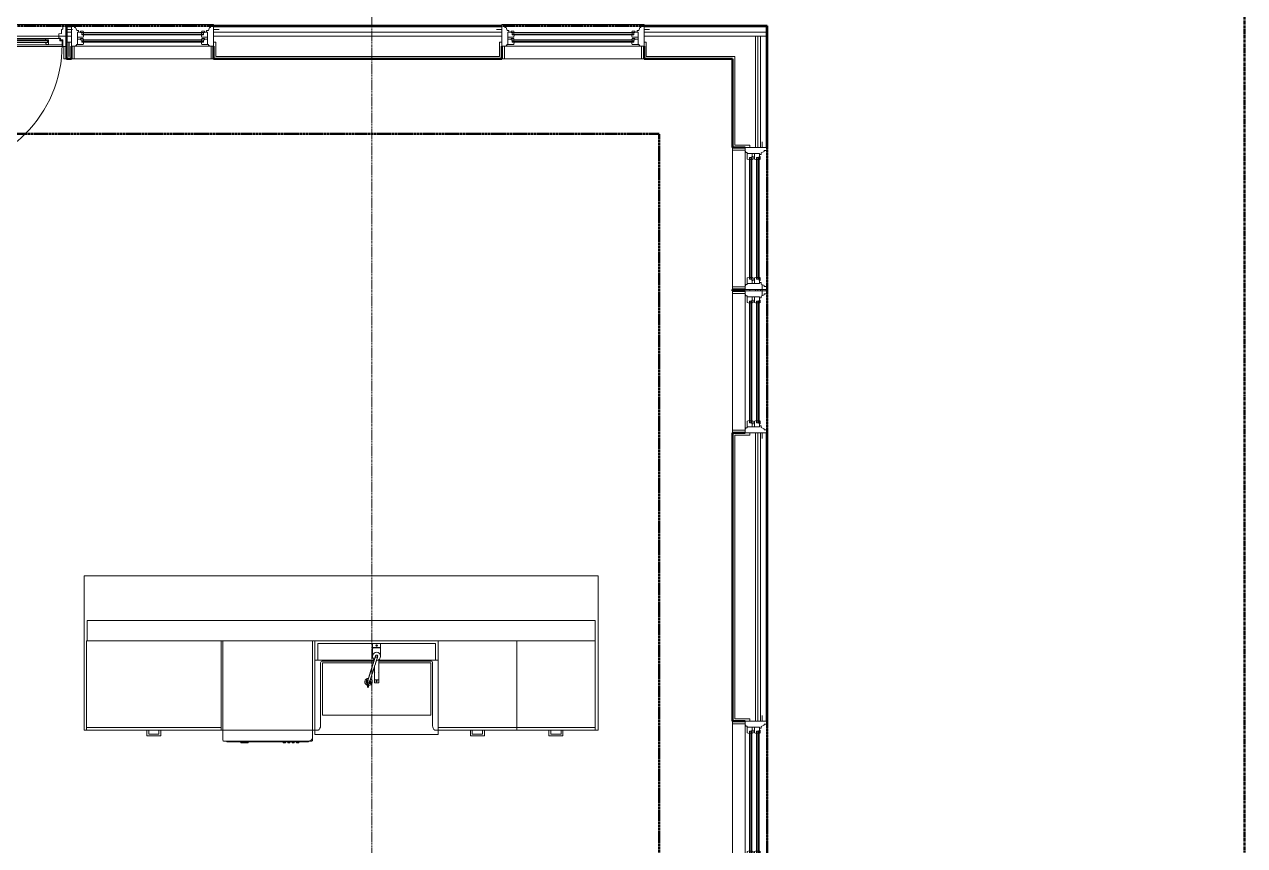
# Model space of a CAD drawing. Header units: inches. Extents: x -4218 to -1830, y 9767 to 12426.
# Drawn here: x -2266.3 to -1939.8, y 11899.1 to 12119 of the extents above; entities that cross this region are included whole.
import ezdxf

# ---------------------------------------------------------------- set-up
doc = ezdxf.new("R2010")
doc.units = ezdxf.units.IN
doc.header["$MEASUREMENT"] = 0
for name, pattern in [('Dash 1_16_', [0.125, 0.0625, -0.0625]), ('Double Dash 3_8_', [1, 0.375, -0.125, 0.125, -0.125, 0.125, -0.125]), ('Grid Line 1_2_', [0.875, 0.5, -0.125, 0.125, -0.125])]:
    doc.linetypes.add(name, pattern=pattern)
for name, color, linetype, lineweight in [('0-1', 7, 'Continuous', 5), ('0-2', 252, 'Continuous', 9), ('A-DOOR-4', 31, 'Continuous', 9), ('A-DOOR-5', 31, 'Continuous', 20), ('A-DOOR-FRAM', 31, 'Continuous', 20), ('A-DOOR-FRAM-2', 31, 'Continuous', 9), ('A-DOOR-GLAZ', 31, 'Continuous', 9), ('A-FLOR-4', 192, 'Continuous', 9), ('A-GLAZ-1', 151, 'Continuous', 9), ('A-GLAZ-2', 151, 'Continuous', 20), ('A-WALL', 113, 'Continuous', 13), ('A-WALL-3', 253, 'Continuous', 9), ('A-WALL-4', 252, 'Continuous', 9), ('A-WALL-5', 254, 'Continuous', 9), ('A-WALL-6', 10, 'Continuous', 9), ('A-WALL-7', 113, 'Continuous', 9), ('A-WALL-8', 113, 'Continuous', 50), ('C-PROP-LINE', 91, 'Double Dash 3_8_', 50), ('C-PROP-LINE-1', 91, 'Dash 1_16_', 50), ('P-SANR-FIXT-1', 10, 'Continuous', 9), ('P-SANR-FIXT-3', 252, 'Continuous', 9), ('Q-CASE-1', 253, 'Continuous', 9), ('Q-CASE-2', 252, 'Continuous', 9), ('Q-CASE-3', 10, 'Continuous', 9), ('Q-CASE-5', 254, 'Continuous', 9), ('Q-SPCQ-1', 10, 'Continuous', 9), ('Q-SPCQ-2', 253, 'Continuous', 9), ('Q-SPCQ-3', 252, 'Continuous', 9), ('Q-SPCQ-4', 254, 'Continuous', 9), ('S-GRID-1', 1, 'Grid Line 1_2_', 9)]:
    doc.layers.add(name, color=color, linetype=linetype, lineweight=lineweight)

# ---------------------------------------------------------------- blocks, each defined once
blk = doc.blocks.new('Dishwasher_15404 - 34_ counter-V52-BACKGROUND - 2ND FLOOR')
at = {"layer": 'Q-SPCQ-1'}
for p, q in [((0, 24), (0, 0)), ((25.8, 24), (24, 24)), ((26.68, 24), (25.8, 24)), ((26.87, 22.93), (26.87, 23.8)), ((26.87, 0.2), (26.87, 22.93)), ((26.87, 22.91), (27.12, 22.91)), ((27.12, 22.91), (27.12, 1.09)), ((27.37, 20.28), (27.12, 20.28)), ((27.12, 19.69), (27.37, 19.69)), ((27.37, 20.28), (27.37, 19.69)), ((27.37, 19.1), (27.12, 19.1)), ((27.12, 18.51), (27.37, 18.51)), ((27.37, 17.92), (27.12, 17.92)), ((27.12, 17.33), (27.37, 17.33)), ((27.37, 16.74), (27.12, 16.74)), ((27.37, 19.1), (27.37, 18.51)), ((27.37, 17.92), (27.37, 17.33)), ((27.37, 16.74), (27.37, 16.15)), ((27.12, 16.15), (27.37, 16.15)), ((27.37, 6.79), (27.12, 6.79)), ((27.37, 6.79), (27.37, 5.81)), ((27.12, 4.82), (27.37, 4.82)), ((27.37, 5.81), (27.37, 4.82)), ((26.87, 1.09), (27.12, 1.09)), ((24, 0), (26.68, 0))]:
    blk.add_line(p, q, dxfattribs=at)
for centre, radius, start, end in [((25.8, 22.93), 1.07, 360, 90), ((26.68, 23.8), 0.197, 0, 90), ((26.68, 0.2), 0.197, 270, 360), ((26.68, 0.2), 0.197, 270, 345)]:
    blk.add_arc(centre, radius, start, end, dxfattribs=at)
at = {"layer": 'Q-SPCQ-2'}
blk.add_line((0, 24), (0, 0), dxfattribs=at)
at = {"layer": 'Q-SPCQ-3'}
for p, q in [((24, 24), (0, 24)), ((0, 0), (24, 0))]:
    blk.add_line(p, q, dxfattribs=at)
at = {"layer": 'Q-SPCQ-4'}
blk.add_line((0, 24), (0, 0), dxfattribs=at)
blk.add_line((0, 24), (0, 0), dxfattribs=at)
blk = doc.blocks.new('Vanity Cabinet-Double Door - 33_-V69-BACKGROUND - 2ND FLOOR')
at = {"layer": 'Q-CASE-1'}
blk.add_line((-15.76, 0), (17.24, 0), dxfattribs=at)
blk.add_line((-15.76, 0), (17.24, 0), dxfattribs=at)
at = {"layer": 'Q-CASE-2'}
for p, q in [((-15.76, 5.17), (-15.76, 0)), ((-15.76, 5.17), (-15.76, 0)), ((-15.01, 5.2), (-15.01, 0.75)), ((16.49, 0.75), (16.49, 5.16)), ((17.24, 0), (17.24, 5.2)), ((17.24, 0), (17.24, 5.2)), ((-15.01, 0.75), (-0.34, 0.75)), ((1.82, 0.75), (16.49, 0.75))]:
    blk.add_line(p, q, dxfattribs=at)
at = {"layer": 'Q-CASE-5'}
blk.add_line((-15.76, 0), (17.24, 0), dxfattribs=at)
blk = doc.blocks.new('Base Cabinet 3 Drawer 230 - Base Cabinet 3 Drawer 230 21_-V54-BACKGROUND - 2ND FLOOR')
at = {"layer": 'Q-CASE-1'}
for p, q in [((-0.64, 24), (-1.14, 24)), ((2.11, 24), (2.61, 24))]:
    blk.add_line(p, q, dxfattribs=at)
at = {"layer": 'Q-CASE-2'}
for p, q in [((-9.76, 24), (11.24, 24)), ((-9.76, 23.25), (-9.76, 24)), ((11.24, 23.25), (-9.76, 23.25)), ((-9.76, 23.25), (-9.76, 0)), ((-0.64, 24), (-1.14, 24)), ((2.11, 24), (2.61, 24)), ((11.24, 24), (11.24, 23.25)), ((11.24, 0), (11.24, 23.25)), ((-9.76, 0), (11.24, 0))]:
    blk.add_line(p, q, dxfattribs=at)
at = {"layer": 'Q-CASE-3'}
for p, q in [((2.61, 25.5), (-1.14, 25.5)), ((-1.14, 25.5), (-1.14, 24)), ((-0.64, 24), (-0.64, 25)), ((-0.64, 25), (2.11, 25)), ((2.11, 25), (2.11, 24)), ((2.61, 24), (2.61, 25.5))]:
    blk.add_line(p, q, dxfattribs=at)
at = {"layer": 'Q-CASE-5'}
for p, q in [((-0.64, 24), (-1.14, 24)), ((2.11, 24), (2.61, 24))]:
    blk.add_line(p, q, dxfattribs=at)
blk = doc.blocks.new('Base Cabinet 3 Drawer 230 - Base Cabinet 3 Drawer 230 36_-2567960-BACKGROUND - 2ND FLOOR')
at = {"layer": 'Q-CASE-1'}
for p, q in [((-0.64, 24), (-1.14, 24)), ((2.11, 24), (2.61, 24))]:
    blk.add_line(p, q, dxfattribs=at)
at = {"layer": 'Q-CASE-2'}
for p, q in [((-17.26, 24), (18.74, 24)), ((-17.26, 23.25), (-17.26, 24)), ((18.74, 23.25), (-17.26, 23.25)), ((-17.26, 23.25), (-17.26, 0)), ((-0.64, 24), (-1.14, 24)), ((2.11, 24), (2.61, 24)), ((18.74, 24), (18.74, 23.25)), ((18.74, 0), (18.74, 23.25)), ((-17.26, 0), (18.74, 0))]:
    blk.add_line(p, q, dxfattribs=at)
at = {"layer": 'Q-CASE-3'}
for p, q in [((2.61, 25.5), (-1.14, 25.5)), ((-1.14, 25.5), (-1.14, 24)), ((-0.64, 24), (-0.64, 25)), ((-0.64, 25), (2.11, 25)), ((2.11, 25), (2.11, 24)), ((2.61, 24), (2.61, 25.5))]:
    blk.add_line(p, q, dxfattribs=at)
at = {"layer": 'Q-CASE-5'}
for p, q in [((-0.64, 24), (-1.14, 24)), ((2.11, 24), (2.61, 24))]:
    blk.add_line(p, q, dxfattribs=at)
blk = doc.blocks.new('kitchen_faucet_14143 - kitchen_faucet_14143-V83-BACKGROUND - 2ND FLOOR')
at = {"layer": 'P-SANR-FIXT-1'}
for p, q in [((-7.58, 2.4), (-8.24, 2.4)), ((-8.24, 2.2), (-7.58, 2.2)), ((-6.99, 1.91), (-7.41, 2.04)), ((-7.23, 2.59), (-6.81, 2.46)), ((-6.3, 0.57), (-7.09, 0.57)), ((-7.09, -0.57), (-7.09, 0.57)), ((-2.83, 0.59), (-6.3, 0.59)), ((-6.3, 0.57), (-6.3, 0.59)), ((-6.3, 0.42), (-6.3, 0.5)), ((-6.3, 0.3), (-6.3, 0.4)), ((-6.3, 0.29), (-6.3, 0.15)), ((-6.3, 0.15), (-6.3, 0.29)), ((-6.3, 0.15), (-6.3, -0.15)), ((-6.3, -0.29), (-6.3, 0.15)), ((-3.97, 0.59), (-4.89, 0.59)), ((-0.9, 0.59), (-0.94, 0.59)), ((2.26, 1.08), (0, 1.08)), ((2.34, 1.02), (2.1, 1.02)), ((2.26, 1.08), (2.26, -1.08)), ((3.44, 1.08), (2.34, 1.08)), ((2.34, -1.08), (2.34, 1.08)), ((3.44, 1.08), (3.44, -1.08)), ((-7.09, -0.57), (-6.3, -0.57)), ((-6.3, -0.15), (-6.3, -0.29)), ((-6.3, -0.4), (-6.3, -0.3)), ((-6.3, -0.5), (-6.3, -0.42)), ((-6.3, -0.59), (-6.3, -0.51)), ((-6.3, -0.59), (-0.9, -0.59)), ((-4.89, -0.59), (-3.97, -0.59)), ((0, -1.08), (2.26, -1.08)), ((2.1, -1.02), (2.34, -1.02)), ((2.34, -1.08), (3.44, -1.08))]:
    blk.add_line(p, q, dxfattribs=at)
at = {"layer": 'P-SANR-FIXT-1', "flags": 128}
for points in [[(-6.52, 2.15), (-6.53, 2.23), (-6.56, 2.3), (-6.61, 2.36), (-6.67, 2.41), (-6.74, 2.44), (-6.82, 2.45), (-6.9, 2.44), (-6.97, 2.41), (-7.03, 2.36), (-7.08, 2.3), (-7.1, 2.23), (-7.11, 2.15)], [(-7.11, 2.15), (-7.1, 2.08), (-7.08, 2), (-7.03, 1.94), (-6.97, 1.9), (-6.9, 1.87), (-6.82, 1.86), (-6.74, 1.87), (-6.67, 1.9), (-6.61, 1.94), (-6.58, 1.98)], [(-6.91, 1.87), (-6.91, 1.87), (-6.91, 1.87), (-6.9, 1.87), (-6.9, 1.87), (-6.9, 1.87), (-6.89, 1.87), (-6.89, 1.86), (-6.88, 1.86), (-6.88, 1.86), (-6.87, 1.86), (-6.86, 1.86), (-6.71, 1.81), (-6.69, 1.8), (-6.68, 1.8), (-6.51, 1.75), (-6.49, 1.74), (-6.46, 1.73), (-6.43, 1.72), (-6.41, 1.71), (-6.38, 1.7), (-6.35, 1.69), (-6.32, 1.68), (-6.29, 1.67), (-6.26, 1.66), (-6.22, 1.65), (-6.19, 1.64), (-6.16, 1.63), (-6.12, 1.62), (-6.09, 1.61), (-6.05, 1.6), (-6.01, 1.59), (-5.98, 1.58), (-5.94, 1.56), (-5.9, 1.55), (-5.86, 1.54), (-5.82, 1.53), (-5.78, 1.51), (-5.74, 1.5), (-5.69, 1.49), (-5.65, 1.47), (-5.61, 1.46), (-5.56, 1.45), (-5.52, 1.43), (-5.47, 1.42), (-5.42, 1.4), (-5.38, 1.39), (-5.33, 1.37), (-5.28, 1.36), (-5.23, 1.34), (-5.18, 1.33), (-4.48, 1.1), (-4.42, 1.09), (-4.36, 1.07), (-4.31, 1.05), (-4.25, 1.03), (-4.19, 1.01), (-4.13, 0.99), (-4.07, 0.98), (-4.02, 0.96), (-3.96, 0.94), (-3.9, 0.92), (-3.84, 0.9), (-3.78, 0.88), (-3.72, 0.86), (-3.66, 0.85), (-3.6, 0.83), (-3.54, 0.81), (-3.48, 0.79), (-3.42, 0.77), (-3.36, 0.75), (-3.3, 0.73), (-3.24, 0.71), (-3.18, 0.69), (-3.12, 0.68), (-3.06, 0.66), (-3, 0.64), (-2.94, 0.62), (-2.88, 0.6), (-2.83, 0.58), (-2.77, 0.56), (-2.71, 0.55), (-2.65, 0.53), (-2.03, 0.33), (-1.98, 0.32), (-1.93, 0.3), (-1.88, 0.28), (-1.83, 0.27), (-1.78, 0.25), (-1.54, 0.18), (-1.49, 0.16), (-1.45, 0.15), (-1.4, 0.13), (-1.36, 0.12), (-1.31, 0.1), (-1.27, 0.09), (-1.23, 0.08), (-1.18, 0.06), (-1.14, 0.05), (-1.1, 0.04), (-1.06, 0.03), (-1.03, 0.01), (-0.99, 0), (-0.95, -0.01), (-0.91, -0.02), (-0.88, -0.03), (-0.84, -0.04), (-0.81, -0.05), (-0.77, -0.07), (-0.74, -0.08), (-0.71, -0.09), (-0.68, -0.1), (-0.65, -0.11), (-0.62, -0.11), (-0.59, -0.12), (-0.56, -0.13), (-0.53, -0.14), (-0.51, -0.15), (-0.48, -0.16), (-0.45, -0.17), (-0.43, -0.17), (-0.41, -0.18), (-0.38, -0.19), (-0.36, -0.2), (-0.34, -0.2), (-0.32, -0.21), (-0.3, -0.21), (-0.28, -0.22), (-0.26, -0.23), (-0.25, -0.23), (-0.23, -0.24), (-0.21, -0.24), (-0.2, -0.25), (-0.18, -0.25), (-0.17, -0.26), (-0.16, -0.26), (-0.15, -0.26), (-0.14, -0.27), (-0.13, -0.27), (-0.12, -0.27), (-0.11, -0.28), (-0.1, -0.28), (-0.09, -0.28), (-0.09, -0.28), (-0.08, -0.28), (-0.08, -0.29), (-0.07, -0.29), (-0.07, -0.29), (-0.07, -0.29), (-0.07, -0.29), (-0.06, -0.29)], [(-6.73, 2.43), (-6.73, 2.43), (-6.73, 2.43), (-6.73, 2.43), (-6.72, 2.43), (-6.72, 2.43), (-6.72, 2.43), (-6.71, 2.43), (-6.71, 2.43), (-6.7, 2.42), (-6.69, 2.42), (-6.68, 2.42), (-6.53, 2.37), (-6.52, 2.37), (-6.5, 2.36), (-6.48, 2.35), (-6.46, 2.35), (-6.44, 2.34), (-6.42, 2.33), (-6.39, 2.33), (-6.37, 2.32), (-6.34, 2.31), (-6.32, 2.3), (-6.29, 2.3), (-6.27, 2.29), (-6.24, 2.28), (-6.21, 2.27), (-6.18, 2.26), (-6.15, 2.25), (-6.12, 2.24), (-6.09, 2.23), (-6.06, 2.22), (-6.03, 2.21), (-5.99, 2.2), (-5.96, 2.19), (-5.92, 2.18), (-5.89, 2.17), (-5.85, 2.16), (-5.81, 2.14), (-5.78, 2.13), (-5.74, 2.12), (-5.7, 2.11), (-5.66, 2.1), (-5.62, 2.08), (-5.58, 2.07), (-5.53, 2.06), (-5.49, 2.04), (-5.45, 2.03), (-5.4, 2.01), (-5.36, 2), (-5.31, 1.99), (-5.27, 1.97), (-5.22, 1.96), (-5.17, 1.94), (-5.12, 1.93), (-5.07, 1.91), (-5.02, 1.9), (-4.97, 1.88), (-4.92, 1.86), (-4.87, 1.85), (-4.82, 1.83), (-4.77, 1.81), (-4.71, 1.8), (-4.66, 1.78), (-4.61, 1.76), (-4.55, 1.75), (-4.5, 1.73), (-4.44, 1.71), (-4.39, 1.69), (-4.33, 1.68), (-4.27, 1.66), (-4.22, 1.64), (-4.16, 1.62), (-4.1, 1.6), (-4.04, 1.59), (-3.99, 1.57), (-3.93, 1.55), (-3.87, 1.53), (-3.81, 1.51), (-3.75, 1.49), (-3.69, 1.47), (-3.63, 1.46), (-3.57, 1.44), (-3.51, 1.42), (-3.45, 1.4), (-3.39, 1.38), (-3.33, 1.36), (-3.27, 1.34), (-3.21, 1.32), (-3.15, 1.31), (-3.09, 1.29), (-3.03, 1.27), (-2.97, 1.25), (-2.92, 1.23), (-2.86, 1.21), (-2.8, 1.19), (-2.74, 1.17), (-2.68, 1.16), (-2.62, 1.14), (-2.56, 1.12), (-2.51, 1.1), (-1.88, 0.9), (-1.83, 0.89), (-1.78, 0.87), (-1.73, 0.85), (-1.67, 0.84), (-1.62, 0.82), (-1.4, 0.75), (-1.35, 0.74), (-1.3, 0.72), (-1.26, 0.71), (-1.21, 0.69), (-1.17, 0.68), (-1.12, 0.66), (-1.08, 0.65), (-1.04, 0.64), (-1, 0.62), (-0.96, 0.61), (-0.92, 0.6), (-0.88, 0.59), (-0.84, 0.57), (-0.8, 0.56), (-0.76, 0.55), (-0.73, 0.54), (-0.69, 0.53), (-0.66, 0.52), (-0.62, 0.51), (-0.59, 0.5), (-0.56, 0.49), (-0.52, 0.47), (-0.49, 0.47), (-0.46, 0.46), (-0.43, 0.45), (-0.4, 0.44), (-0.38, 0.43), (-0.35, 0.42), (-0.32, 0.41), (-0.3, 0.4), (-0.27, 0.4), (-0.25, 0.39), (-0.22, 0.38), (-0.2, 0.37), (-0.18, 0.37), (-0.16, 0.36), (-0.14, 0.35), (-0.12, 0.35), (-0.1, 0.34), (-0.08, 0.34), (-0.06, 0.33), (-0.05, 0.32), (-0.03, 0.32), (-0.02, 0.32), (0, 0.31), (0.01, 0.31), (0.02, 0.3), (0.03, 0.3), (0.04, 0.3), (0.05, 0.29), (0.06, 0.29), (0.07, 0.29), (0.08, 0.28), (0.09, 0.28), (0.09, 0.28), (0.1, 0.28), (0.1, 0.28)], [(-0.27, 0.02), (-0.27, -0.06), (-0.24, -0.13), (-0.2, -0.2), (-0.15, -0.25), (-0.08, -0.28), (0, -0.3), (0.08, -0.3), (0.15, -0.28), (0.21, -0.23), (0.27, -0.18)], [(0.27, -0.18), (0.3, -0.11), (0.32, -0.03), (0.31, 0.04), (0.29, 0.12), (0.25, 0.18), (0.19, 0.23), (0.13, 0.27), (0.05, 0.29), (-0.03, 0.28), (-0.1, 0.26), (-0.17, 0.22), (-0.22, 0.16)], [(0.1, 0.28), (0.11, 0.28), (0.11, 0.28), (0.11, 0.27), (0.11, 0.27), (0.11, 0.27)]]:
    blk.add_lwpolyline(points, dxfattribs=at)
at = {"layer": 'P-SANR-FIXT-1'}
for centre, radius, start, end in [((-6.83, 2.16), 0.984, 176.3754, 180), ((-6.83, 2.16), 0.984, 180, 325.3711), ((-6.83, 2.16), 0.984, 0, 165), ((-6.83, 2.16), 0.63, 10.3084, 180), ((-6.83, 2.16), 0.63, 180, 315), ((-6.83, 2.16), 0.591, 132.8835, 180), ((-6.83, 2.16), 0.591, 180, 191.3603), ((-6.83, 2.16), 0.591, 191.3603, 312.7731), ((-6.83, 2.16), 0.591, 14.7648, 132.8835), ((-6.69, 0), 0.118, 0, 180), ((0, 0), 1.08, 177.6189, 180), ((0, 0), 1.08, 0, 147.4712), ((2.88, 0), 0.197, 360, 180), ((-6.69, 0), 0.118, 180, 360), ((0, 0), 1.08, 180, 360), ((2.88, 0), 0.197, 180, 360)]:
    blk.add_arc(centre, radius, start, end, dxfattribs=at)
for centre, major_axis, ratio, start_param, end_param in [((-8.24, 2.3), (0, 0.0984), 0.984808, 4.712389, 7.853982), ((-8.24, 2.3), (0, 0.0984), 0.984808, 1.570796, 4.712389), ((-3.97, 0), (0, 0.591), 0.906308, 6.021386, 6.806784), ((-3.97, 0), (0, 0.591), 0.906308, 2.617994, 3.403392)]:
    blk.add_ellipse(centre, major_axis=major_axis, ratio=ratio, start_param=start_param, end_param=end_param, dxfattribs=at)
blk = doc.blocks.new('Stainless Steel Farmhous Kitchen Sink - Stainless Steel Farmhous Kitchen Sink-V84-BACKGROUND - 2ND FLOOR')
at = {"layer": 'P-SANR-FIXT-1'}
for p, q in [((-33, 22.2), (-33, 21.04)), ((0, 22.2), (-33, 22.2)), ((0, 21.04), (0, 22.2)), ((-31, 3), (-31, 16.96)), ((-31, 16.96), (-2, 16.96)), ((-2, 16.96), (-2, 3)), ((-17.08, 3), (-31, 3)), ((-2, 3), (-15.65, 3))]:
    blk.add_line(p, q, dxfattribs=at)
at = {"layer": 'P-SANR-FIXT-3'}
for p, q in [((-33, 21.04), (-33, 2.25)), ((0, 2.25), (0, 21.04)), ((-33, 2.25), (-17.09, 2.25)), ((-15.89, 2.25), (0, 2.25))]:
    blk.add_line(p, q, dxfattribs=at)
blk = doc.blocks.new('CTR - 1st Phase - Unit Layouts_rvt-1-BACKGROUND - 2ND FLOOR')
at = {"layer": 'A-WALL-3'}
for p, q in [((-2113.58, 11959.33), (-2249.58, 11959.33)), ((-2249.58, 11953.95), (-2249.58, 11959.33)), ((-2113.58, 11959.33), (-2113.58, 11953.95)), ((-2249.58, 11953.95), (-2213.21, 11953.95)), ((-2189.21, 11953.95), (-2188.58, 11953.95)), ((-2155.58, 11953.95), (-2113.58, 11953.95))]:
    blk.add_line(p, q, dxfattribs=at)
at = {"layer": 'A-WALL-4'}
for p, q in [((-2249.58, 11959.33), (-2113.58, 11959.33)), ((-2249.58, 11959.33), (-2249.58, 11953.95)), ((-2113.58, 11959.33), (-2113.58, 11953.95)), ((-2113.58, 11953.95), (-2249.58, 11953.95))]:
    blk.add_line(p, q, dxfattribs=at)
at = {"layer": 'A-WALL-5'}
blk.add_line((-2188.58, 11953.95), (-2155.58, 11953.95), dxfattribs=at)
at = {"layer": 'A-WALL-6'}
blk.add_line((-2213.21, 11953.95), (-2189.21, 11953.95), dxfattribs=at)
at = {"layer": 'A-WALL-7'}
for p, q in [((-2112.8, 11971.33), (-2250.33, 11971.33)), ((-2250.33, 11971.33), (-2250.33, 11929.95)), ((-2250.33, 11929.95), (-2250.33, 11971.33)), ((-2250.33, 11971.33), (-2112.8, 11971.33)), ((-2112.8, 11929.95), (-2112.8, 11971.33)), ((-2112.8, 11971.33), (-2112.8, 11929.95)), ((-2187.08, 11931.15), (-2187.08, 11948)), ((-2187.08, 11948), (-2187.08, 11931.15)), ((-2186.58, 11948.5), (-2172.78, 11948.5)), ((-2172.78, 11948.5), (-2186.58, 11948.5)), ((-2171.5, 11948.5), (-2157.58, 11948.5)), ((-2157.58, 11948.5), (-2171.5, 11948.5)), ((-2157.08, 11948), (-2157.08, 11931.15)), ((-2157.08, 11931.15), (-2157.08, 11948)), ((-2250.33, 11929.95), (-2187.68, 11929.95)), ((-2187.68, 11929.95), (-2250.33, 11929.95)), ((-2156.49, 11929.95), (-2112.8, 11929.95)), ((-2112.8, 11929.95), (-2156.49, 11929.95))]:
    blk.add_line(p, q, dxfattribs=at)
for centre, radius, start, end in [((-2186.58, 11948), 0.5, 90, 180), ((-2186.58, 11948), 0.5, 90, 180), ((-2157.58, 11948), 0.5, 360, 90), ((-2157.58, 11948), 0.5, 0, 90), ((-2188.58, 11931.15), 1.5, 307.2198, 0), ((-2188.58, 11931.15), 1.5, 307.2198, 360), ((-2155.58, 11931.15), 1.5, 180, 232.7802), ((-2155.58, 11931.15), 1.5, 180, 232.7802)]:
    blk.add_arc(centre, radius, start, end, dxfattribs=at)
at = {"layer": '0-2'}
for name, p, rotation in [('Base Cabinet 3 Drawer 230 - Base Cabinet 3 Drawer 230 36_-2567960-BACKGROUND - 2ND FLOOR', (-2230.97, 11953.95), 180), ('Dishwasher_15404 - 34_ counter-V52-BACKGROUND - 2ND FLOOR', (-2213.21, 11953.95), 269.9999999998328), ('Vanity Cabinet-Double Door - 33_-V69-BACKGROUND - 2ND FLOOR', (-2171.35, 11953.95), 180), ('kitchen_faucet_14143 - kitchen_faucet_14143-V83-BACKGROUND - 2ND FLOOR', (-2172.08, 11949.76), 89.99999999997046), ('Base Cabinet 3 Drawer 230 - Base Cabinet 3 Drawer 230 21_-V54-BACKGROUND - 2ND FLOOR', (-2144.35, 11953.95), 180), ('Base Cabinet 3 Drawer 230 - Base Cabinet 3 Drawer 230 21_-V54-BACKGROUND - 2ND FLOOR', (-2123.35, 11953.95), 180), ('Stainless Steel Farmhous Kitchen Sink - Stainless Steel Farmhous Kitchen Sink-V84-BACKGROUND - 2ND FLOOR', (-2188.58, 11951), 180)]:
    blk.add_blockref(name, p, dxfattribs=dict(at, rotation=rotation))
blk = doc.blocks.new('Door-Inswing-Andersen-400_Series-Single - 3_ 0-1_8_ x custom height - 2ND FLOOR-2895725-BACKGROUND - 2ND FLOOR')
at = {"layer": 'A-DOOR-4'}
blk.add_line((16.87, 0.66), (16.87, 34.41), dxfattribs=at)
blk.add_arc((16.87, 0.66), 33.75, 90, 180, dxfattribs=at)
at = {"layer": 'A-DOOR-5'}
for p, q in [((-16.87, -0.41), (-16.87, 0.66)), ((-16.87, 0.66), (-12.44, 0.66)), ((-13.19, 0.66), (-13.19, -0.66)), ((-13.19, 0.66), (-13.19, 0.59)), ((-13.19, 0.59), (-12.67, 0.59)), ((-12.44, 0.09), (-13.19, 0.09)), ((-12.67, 0.59), (-12.47, 0.34)), ((-12.47, 0.34), (-12.44, 0.16)), ((12.44, 0.66), (-12.44, 0.66)), ((-12.44, 0.16), (-12.44, 0.09)), ((16.87, 0.66), (12.44, 0.66)), ((12.47, 0.34), (12.44, 0.16)), ((12.44, 0.16), (12.44, 0.09)), ((12.44, 0.09), (13.19, 0.09)), ((12.67, 0.59), (12.47, 0.34)), ((13.19, 0.59), (12.67, 0.59)), ((13.19, 0.66), (13.19, -0.66)), ((13.19, 0.66), (13.19, 0.59)), ((16.87, -0.41), (16.87, 0.66)), ((-16.26, -0.42), (-16.87, -0.41)), ((-16.26, -1.06), (-16.26, -0.42)), ((-16.26, -1.06), (-12.44, -1.06)), ((-13.19, -0.66), (-12.44, -0.66)), ((-12.44, -0.75), (-12.47, -1.06)), ((-12.44, -0.66), (-12.44, -0.75)), ((12.44, -1.06), (-12.44, -1.06)), ((12.44, -0.66), (12.44, -0.75)), ((13.19, -0.66), (12.44, -0.66)), ((12.44, -0.75), (12.47, -1.06)), ((16.26, -1.06), (12.44, -1.06)), ((16.26, -0.42), (16.87, -0.41)), ((16.26, -1.06), (16.26, -0.42))]:
    blk.add_line(p, q, dxfattribs=at)
at = {"layer": 'A-DOOR-FRAM'}
for p, q in [((-18.06, -4.75), (-18.06, 1.12)), ((-18.06, 1.12), (-17.03, 1.12)), ((-17.69, 1.12), (-18.06, 1.12)), ((-18.06, 1.12), (-17.94, 1.12)), ((-18.06, -4.44), (-18.06, 1.12)), ((-17.31, 1.12), (17.31, 1.12)), ((-17.03, 1.12), (-17.03, -0.66)), ((17.03, 1.12), (17.03, -0.66)), ((18.06, 1.12), (17.03, 1.12)), ((17.94, 1.12), (18.06, 1.12)), ((18.06, -4.75), (18.06, 1.12)), ((18.06, 1.12), (18.06, -4.44)), ((-17.03, -0.66), (-16.45, -0.66)), ((-16, -2.23), (-16.69, -2.39)), ((-16.69, -2.39), (-16.69, -3.39)), ((-16.45, -0.66), (-16.45, -1.09)), ((-16.45, -1.09), (-16, -1.09)), ((-16, -1.09), (-16, -2.23)), ((16.45, -1.09), (16, -1.09)), ((16, -1.09), (16, -2.23)), ((16, -2.23), (16.69, -2.39)), ((16.45, -0.66), (16.45, -1.09)), ((17.03, -0.66), (16.45, -0.66)), ((16.69, -2.39), (16.69, -3.39)), ((-19.69, -3.44), (-18.06, -3.44)), ((-18.06, -4.8), (-18.06, -4.44)), ((-18.06, -4.75), (-17.03, -4.75)), ((-16.69, -3.39), (-17.03, -3.63)), ((-17.03, -3.63), (-17.03, -4.75)), ((16.69, -3.39), (17.03, -3.63)), ((17.03, -3.63), (17.03, -4.75)), ((18.06, -4.75), (17.03, -4.75)), ((19.69, -3.44), (18.06, -3.44)), ((18.06, -4.44), (18.06, -4.8))]:
    blk.add_line(p, q, dxfattribs=at)
at = {"layer": 'A-DOOR-FRAM-2'}
for p, q in [((-17.94, 4.44), (-17.31, 4.44)), ((-17.94, 1.12), (-17.94, 4.44)), ((-17.31, 4.44), (-17.31, 1.12)), ((17.31, 4.44), (17.94, 4.44)), ((17.31, 1.12), (17.31, 4.44)), ((17.94, 4.44), (17.94, 1.12)), ((-17.31, 1.12), (-17.94, 1.12)), ((17.94, 1.12), (17.31, 1.12))]:
    blk.add_line(p, q, dxfattribs=at)
at = {"layer": 'A-DOOR-GLAZ'}
for p, q in [((12.44, 0.09), (-12.44, 0.09)), ((-13.19, -0.06), (-12.44, -0.06)), ((-12.44, -0.5), (-13.19, -0.5)), ((-12.98, -0.5), (-12.98, -0.06)), ((12.44, -0.06), (-12.44, -0.06)), ((12.44, -0.5), (-12.44, -0.5)), ((12.44, -0.66), (-12.44, -0.66)), ((13.19, -0.06), (12.44, -0.06)), ((12.44, -0.5), (13.19, -0.5)), ((12.98, -0.5), (12.98, -0.06))]:
    blk.add_line(p, q, dxfattribs=at)
blk = doc.blocks.new('Window-Double_Hung-Andersen-400_Series-Tilt_Wash - DOUBLE HUNG - REVERSE COTTAGE - 2ND FLOOR-2888385-BACKGROUND - 2ND FLOOR')
at = {"layer": 'A-GLAZ-1'}
for p, q in [((-16.29, 2.5), (-15.7, 2.5)), ((-16.29, 2.12), (-15.7, 2.12)), ((-16.29, 0.56), (-15.7, 0.56)), ((-16.29, 0.19), (-15.7, 0.19)), ((-15.82, 2.5), (-15.82, 2.12)), ((-15.82, 0.56), (-15.82, 0.19)), ((-15.7, 2.62), (15.7, 2.62)), ((-15.7, 2.5), (15.7, 2.5)), ((-15.7, 2.12), (15.7, 2.12)), ((-15.7, 2), (15.7, 2)), ((-15.7, 0.69), (15.7, 0.69)), ((-15.7, 0.56), (15.7, 0.56)), ((-15.7, 0.19), (15.7, 0.19)), ((-15.7, 0.06), (15.7, 0.06)), ((16.29, 2.5), (15.7, 2.5)), ((16.29, 2.12), (15.7, 2.12)), ((16.29, 0.56), (15.7, 0.56)), ((16.29, 0.19), (15.7, 0.19)), ((15.82, 2.5), (15.82, 2.12)), ((15.82, 0.56), (15.82, 0.19)), ((-19.01, -3.94), (-19.01, -2.44)), ((-19.01, -2.44), (-18.95, -2.44)), ((18.95, -1.06), (-18.95, -1.06)), ((-18.95, -1.06), (-18.95, -4.44)), ((-18.32, -1.06), (-18.32, -4.44)), ((18.32, -1.06), (18.32, -4.44)), ((18.95, -4.44), (18.95, -1.06)), ((18.95, -2.44), (19.01, -2.44)), ((19.01, -2.44), (19.01, -3.94)), ((-18.95, -3.94), (-19.01, -3.94)), ((-18.95, -4.44), (18.95, -4.44)), ((19.01, -3.94), (18.95, -3.94))]:
    blk.add_line(p, q, dxfattribs=at)
at = {"layer": 'A-GLAZ-2'}
for p, q in [((-19.01, 3.44), (-20.51, 3.44)), ((19.01, 4.81), (-19.01, 4.81)), ((-19.01, 4.81), (-19.01, -1.06)), ((-18.2, 4.81), (-18.2, 4)), ((-18.2, 4), (-17.92, 4)), ((-17.92, 4), (-17.61, 3.19)), ((17.92, 4), (17.61, 3.19)), ((18.2, 4), (17.92, 4)), ((18.2, 4.81), (18.2, 4)), ((19.01, -1.06), (19.01, 4.81)), ((19.01, 3.44), (20.51, 3.44)), ((-17.61, 3.19), (-17.14, 3.19)), ((-17.42, 2.75), (-16.57, 2.75)), ((-17.42, 2.75), (-17.42, -0.56)), ((-17.42, 1.37), (-15.86, 1.37)), ((-17.42, 0.81), (-16.57, 0.81)), ((-17.14, 3.19), (-17.14, 2.75)), ((-15.86, 2.97), (-16.57, 2.97)), ((-16.57, 2.62), (-16.57, 2.97)), ((-15.7, 2.62), (-16.57, 2.62)), ((-15.86, 1.03), (-16.57, 1.03)), ((-16.57, 0.69), (-16.57, 1.03)), ((-15.7, 0.69), (-16.57, 0.69)), ((-16.29, 2.62), (-16.29, 2)), ((-15.7, 2), (-16.29, 2)), ((-16.29, 0.69), (-16.29, 0.06)), ((-15.7, 0.06), (-16.29, 0.06)), ((-15.86, 2.97), (-15.7, 2.62)), ((-15.86, 1.37), (-15.7, 2)), ((-15.86, 1.03), (-15.7, 0.69)), ((-15.86, -0.56), (-15.7, 0.06)), ((15.86, 2.97), (15.7, 2.62)), ((15.7, 2.62), (16.57, 2.62)), ((15.7, 2), (16.29, 2)), ((15.86, 1.37), (15.7, 2)), ((15.86, 1.03), (15.7, 0.69)), ((15.7, 0.69), (16.57, 0.69)), ((15.7, 0.06), (16.29, 0.06)), ((15.86, -0.56), (15.7, 0.06)), ((15.86, 2.97), (16.57, 2.97)), ((17.42, 1.37), (15.86, 1.37)), ((15.86, 1.03), (16.57, 1.03)), ((16.29, 2.62), (16.29, 2)), ((16.29, 0.69), (16.29, 0.06)), ((16.57, 2.62), (16.57, 2.97)), ((17.42, 2.75), (16.57, 2.75)), ((16.57, 0.69), (16.57, 1.03)), ((17.42, 0.81), (16.57, 0.81)), ((17.14, 3.19), (17.14, 2.75)), ((17.61, 3.19), (17.14, 3.19)), ((17.42, 2.75), (17.42, -0.56)), ((-19.01, -1.06), (19.01, -1.06)), ((-17.67, -0.78), (-18, -1.06)), ((-17.67, -0.78), (-17.67, -0.56)), ((-17.67, -0.56), (-15.86, -0.56)), ((17.67, -0.56), (15.86, -0.56)), ((17.67, -0.78), (17.67, -0.56)), ((17.67, -0.78), (18, -1.06))]:
    blk.add_line(p, q, dxfattribs=at)
blk = doc.blocks.new('Window-Double_Hung-Andersen-400_Series-Tilt_Wash - DOUBLE HUNG - REVERSE COTTAGE - 2ND FLOOR-2888790-BACKGROUND - 2ND FLOOR')
at = {"layer": 'A-GLAZ-1'}
for p, q in [((-16.29, 2.31), (-15.7, 2.31)), ((-16.29, 1.94), (-15.7, 1.94)), ((-16.29, 0.37), (-15.7, 0.37)), ((-15.82, 2.31), (-15.82, 1.94)), ((-15.82, 0.37), (-15.82, 0)), ((-15.7, 2.44), (15.7, 2.44)), ((-15.7, 2.31), (15.7, 2.31)), ((-15.7, 1.94), (15.7, 1.94)), ((-15.7, 1.81), (15.7, 1.81)), ((-15.7, 0.5), (15.7, 0.5)), ((-15.7, 0.37), (15.7, 0.37)), ((16.29, 2.31), (15.7, 2.31)), ((16.29, 1.94), (15.7, 1.94)), ((16.29, 0.37), (15.7, 0.37)), ((15.82, 2.31), (15.82, 1.94)), ((15.82, 0.37), (15.82, 0)), ((-19.01, -4.13), (-19.01, -2.63)), ((-19.01, -2.63), (-18.95, -2.63)), ((18.95, -1.25), (-18.95, -1.25)), ((-18.95, -1.25), (-18.95, -4.63)), ((-18.32, -1.25), (-18.32, -4.63)), ((-16.29, 0), (-15.7, 0)), ((-15.7, 0), (15.7, 0)), ((-15.7, -0.13), (15.7, -0.13)), ((16.29, 0), (15.7, 0)), ((18.32, -1.25), (18.32, -4.63)), ((18.95, -4.63), (18.95, -1.25)), ((18.95, -2.63), (19.01, -2.63)), ((19.01, -2.63), (19.01, -4.13)), ((-18.95, -4.13), (-19.01, -4.13)), ((-18.95, -4.63), (18.95, -4.63)), ((19.01, -4.13), (18.95, -4.13))]:
    blk.add_line(p, q, dxfattribs=at)
at = {"layer": 'A-GLAZ-2'}
for p, q in [((19.01, 4.62), (-19.01, 4.62)), ((-19.01, 4.62), (-19.01, -1.25)), ((-18.2, 4.62), (-18.2, 3.81)), ((-18.2, 3.81), (-17.92, 3.81)), ((-17.92, 3.81), (-17.61, 3)), ((17.92, 3.81), (17.61, 3)), ((18.2, 3.81), (17.92, 3.81)), ((18.2, 4.62), (18.2, 3.81)), ((19.01, -1.25), (19.01, 4.62)), ((-19.01, 3.25), (-20.51, 3.25)), ((-17.61, 3), (-17.14, 3)), ((-17.42, 2.56), (-16.57, 2.56)), ((-17.42, 2.56), (-17.42, -0.75)), ((-17.42, 1.19), (-15.86, 1.19)), ((-17.42, 0.62), (-16.57, 0.62)), ((-17.14, 3), (-17.14, 2.56)), ((-15.86, 2.78), (-16.57, 2.78)), ((-16.57, 2.44), (-16.57, 2.78)), ((-15.7, 2.44), (-16.57, 2.44)), ((-15.86, 0.84), (-16.57, 0.84)), ((-16.57, 0.5), (-16.57, 0.84)), ((-15.7, 0.5), (-16.57, 0.5)), ((-16.29, 2.44), (-16.29, 1.81)), ((-15.7, 1.81), (-16.29, 1.81)), ((-16.29, 0.5), (-16.29, -0.13)), ((-15.86, 2.78), (-15.7, 2.44)), ((-15.86, 1.19), (-15.7, 1.81)), ((-15.86, 0.84), (-15.7, 0.5)), ((15.86, 2.78), (15.7, 2.44)), ((15.7, 2.44), (16.57, 2.44)), ((15.7, 1.81), (16.29, 1.81)), ((15.86, 1.19), (15.7, 1.81)), ((15.86, 0.84), (15.7, 0.5)), ((15.7, 0.5), (16.57, 0.5)), ((15.86, 2.78), (16.57, 2.78)), ((17.42, 1.19), (15.86, 1.19)), ((15.86, 0.84), (16.57, 0.84)), ((16.29, 2.44), (16.29, 1.81)), ((16.29, 0.5), (16.29, -0.13)), ((16.57, 2.44), (16.57, 2.78)), ((17.42, 2.56), (16.57, 2.56)), ((16.57, 0.5), (16.57, 0.84)), ((17.42, 0.62), (16.57, 0.62)), ((17.14, 3), (17.14, 2.56)), ((17.61, 3), (17.14, 3)), ((17.42, 2.56), (17.42, -0.75)), ((19.01, 3.25), (20.51, 3.25)), ((-19.01, -1.25), (19.01, -1.25)), ((-17.67, -0.97), (-18, -1.25)), ((-17.67, -0.97), (-17.67, -0.75)), ((-17.67, -0.75), (-15.86, -0.75)), ((-15.7, -0.13), (-16.29, -0.13)), ((-15.86, -0.75), (-15.7, -0.13)), ((15.7, -0.13), (16.29, -0.13)), ((15.86, -0.75), (15.7, -0.13)), ((17.67, -0.75), (15.86, -0.75)), ((17.67, -0.97), (17.67, -0.75)), ((17.67, -0.97), (18, -1.25))]:
    blk.add_line(p, q, dxfattribs=at)
blk = doc.blocks.new('Family - ___-2657144-BACKGROUND - 2ND FLOOR')
at = {"layer": 'C-PROP-LINE'}
blk.add_line((-1939.77, 12268.69), (-1939.77, 9828.62), dxfattribs=at)
blk = doc.blocks.new('Family - ___-2835860-BACKGROUND - 2ND FLOOR')
at = {"layer": 'C-PROP-LINE-1'}
for p, q in [((-2067.55, 12118.59), (-2523.72, 12118.59)), ((-2067.55, 11247.39), (-2067.55, 12118.59))]:
    blk.add_line(p, q, dxfattribs=at)
blk = doc.blocks.new('Family - ___-2835903-BACKGROUND - 2ND FLOOR')
at = {"layer": 'C-PROP-LINE-1'}
for p, q in [((-2096.45, 12089.69), (-3831.82, 12089.69)), ((-2096.45, 11276.29), (-2096.45, 12089.69))]:
    blk.add_line(p, q, dxfattribs=at)
blk = doc.blocks.new('Family - ___-2835932-BACKGROUND - 2ND FLOOR')
at = {"layer": 'C-PROP-LINE-1'}
for p, q in [((-2067.55, 12118.59), (-3860.72, 12118.59)), ((-2067.55, 11247.39), (-2067.55, 12118.59))]:
    blk.add_line(p, q, dxfattribs=at)

msp = doc.modelspace()

# ---------------------------------------------------------------- linework, layer by layer
at = {"layer": 'A-FLOR-4'}
for p, q in [((-2329.77, 12118.95), (-2253.74, 12118.95)), ((-2255.06, 12115.84), (-2291.19, 12115.84))]:
    msp.add_line(p, q, dxfattribs=at)
at = {"layer": 'A-WALL'}
for p, q in [((-2253.74, 12118.34), (-2255.06, 12118.34)), ((-2253.74, 12116.84), (-2255.06, 12116.84)), ((-2138.54, 12118.34), (-2215.71, 12118.34)), ((-2138.54, 12116.84), (-2215.71, 12116.84)), ((-2067.8, 12118.34), (-2100.51, 12118.34)), ((-2067.8, 12116.84), (-2100.51, 12116.84)), ((-2067.8, 12086), (-2067.8, 12118.34)), ((-2253.74, 12115.84), (-2255.06, 12115.84)), ((-2254.44, 12114.15), (-2255.06, 12114.15)), ((-2254.44, 12114.15), (-2254.44, 12110.34)), ((-2254.36, 12110.34), (-2254.36, 12114.15)), ((-2253.74, 12114.15), (-2254.36, 12114.15)), ((-2138.54, 12115.84), (-2215.71, 12115.84)), ((-2215.09, 12114.15), (-2215.71, 12114.15)), ((-2215.09, 12114.15), (-2215.09, 12110.34)), ((-2139.16, 12110.34), (-2139.16, 12114.15)), ((-2138.54, 12114.15), (-2139.16, 12114.15)), ((-2067.8, 12115.84), (-2100.51, 12115.84)), ((-2099.89, 12114.15), (-2100.51, 12114.15)), ((-2099.89, 12114.15), (-2099.89, 12110.34)), ((-2070.67, 12115.84), (-2070.67, 12086)), ((-2070.05, 12086), (-2070.05, 12115.84)), ((-2069.3, 12086), (-2069.3, 12115.84)), ((-2254.44, 12110.34), (-2254.36, 12110.34)), ((-2215.09, 12110.34), (-2139.16, 12110.34)), ((-2099.89, 12110.34), (-2076.17, 12110.34)), ((-2076.17, 12110.34), (-2076.17, 12086.63)), ((-2076.17, 12086.63), (-2072.17, 12086.63)), ((-2072.17, 12086), (-2072.17, 12086.63)), ((-2070.67, 12047.6), (-2070.67, 12047.98)), ((-2070.05, 12047.6), (-2070.05, 12047.98)), ((-2069.3, 12047.6), (-2069.3, 12047.98)), ((-2067.8, 12047.6), (-2067.8, 12047.98)), ((-2076.17, 12008.95), (-2076.17, 11933.03)), ((-2072.17, 12008.95), (-2076.17, 12008.95)), ((-2072.17, 12008.95), (-2072.17, 12009.58)), ((-2070.67, 11932.4), (-2070.67, 12009.58)), ((-2070.05, 11932.4), (-2070.05, 12009.58)), ((-2069.3, 11932.4), (-2069.3, 12009.58)), ((-2067.8, 11932.4), (-2067.8, 12009.58)), ((-2076.17, 11933.03), (-2072.17, 11933.03)), ((-2072.17, 11932.4), (-2072.17, 11933.03))]:
    msp.add_line(p, q, dxfattribs=at)
at = {"layer": 'A-WALL-7'}
msp.add_line((-2072.17, 12047.6), (-2072.17, 12047.98), dxfattribs=at)
at = {"layer": 'A-WALL-8'}
for p, q in [((-2253.74, 12118.59), (-2255.06, 12118.59)), ((-2255.06, 12118.59), (-2255.06, 12109.71)), ((-2138.54, 12118.59), (-2215.71, 12118.59)), ((-2067.55, 12118.59), (-2100.51, 12118.59)), ((-2067.55, 12086), (-2067.55, 12118.59)), ((-2253.74, 12109.71), (-2253.74, 12113.09)), ((-2215.71, 12113.09), (-2215.71, 12109.71)), ((-2138.54, 12109.71), (-2138.54, 12113.09)), ((-2100.51, 12113.09), (-2100.51, 12109.71)), ((-2255.06, 12109.71), (-2253.74, 12109.71)), ((-2215.71, 12109.71), (-2138.54, 12109.71)), ((-2100.51, 12109.71), (-2076.8, 12109.71)), ((-2076.8, 12109.71), (-2076.8, 12086)), ((-2076.8, 12086), (-2073.42, 12086)), ((-2076.8, 12047.98), (-2076.8, 12047.6)), ((-2073.42, 12047.98), (-2076.8, 12047.98)), ((-2076.8, 12047.6), (-2073.42, 12047.6)), ((-2067.55, 12047.6), (-2067.55, 12047.98)), ((-2076.8, 12009.58), (-2076.8, 11932.4)), ((-2073.42, 12009.58), (-2076.8, 12009.58)), ((-2067.55, 11932.4), (-2067.55, 12009.58)), ((-2076.8, 11932.4), (-2073.42, 11932.4))]:
    msp.add_line(p, q, dxfattribs=at)
at = {"layer": 'S-GRID-1'}
msp.add_line((-2173.32, 9836.18), (-2173.32, 12376.81), dxfattribs=at)

# ---------------------------------------------------------------- block references
at = {"layer": '0-1'}
msp.add_blockref('CTR - 1st Phase - Unit Layouts_rvt-1-BACKGROUND - 2ND FLOOR', (0, 0), dxfattribs=at)
at = {"layer": 'A-DOOR-4', "rotation": 180}
msp.add_blockref('Door-Inswing-Andersen-400_Series-Single - 3_ 0-1_8_ x custom height - 2ND FLOOR-2895725-BACKGROUND - 2ND FLOOR', (-2273.12, 12114.15), dxfattribs=at)
at = {"layer": 'A-GLAZ-1'}
for p in [(-2234.72, 12114.15), (-2119.52, 12114.15)]:
    msp.add_blockref('Window-Double_Hung-Andersen-400_Series-Tilt_Wash - DOUBLE HUNG - REVERSE COTTAGE - 2ND FLOOR-2888385-BACKGROUND - 2ND FLOOR', p, dxfattribs=at)
at = {"layer": 'A-GLAZ-1', "rotation": 269.9999999999999}
for p in [(-2072.17, 12066.99), (-2072.17, 12028.59), (-2072.17, 11913.39)]:
    msp.add_blockref('Window-Double_Hung-Andersen-400_Series-Tilt_Wash - DOUBLE HUNG - REVERSE COTTAGE - 2ND FLOOR-2888790-BACKGROUND - 2ND FLOOR', p, dxfattribs=at)
at = {"layer": 'C-PROP-LINE'}
msp.add_blockref('Family - ___-2657144-BACKGROUND - 2ND FLOOR', (0, 0), dxfattribs=at)
at = {"layer": 'C-PROP-LINE-1'}
for name in ['Family - ___-2835860-BACKGROUND - 2ND FLOOR', 'Family - ___-2835932-BACKGROUND - 2ND FLOOR', 'Family - ___-2835903-BACKGROUND - 2ND FLOOR']:
    msp.add_blockref(name, (0, 0), dxfattribs=at)

doc.saveas('drawing.dxf')
